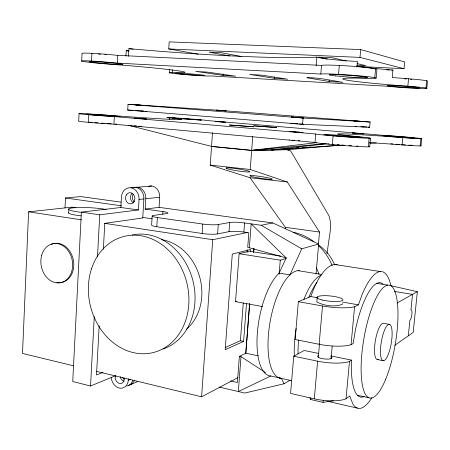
<?xml version="1.0" encoding="UTF-8"?>
<svg xmlns="http://www.w3.org/2000/svg" width="450" height="450" viewBox="0 0 450 450"><rect width="100%" height="100%" fill="white"/><g stroke="black" fill="none" stroke-linecap="round" stroke-linejoin="round"><path stroke-width="0.67" d="M72.225 207.135L28.609 211.826L22.5 353.447L73.575 365.816M64.997 207.804L65.469 197.994L80.707 196.594L121.078 202.134M68.642 213.053L68.844 208.884M79.076 113.574L78.705 120.999A24.306 0.681 4 0 0 88.504 122.327A24.306 0.681 4 0 0 113.079 124.127L314.983 142.442A27.613 0.9 4.5 0 0 346.899 145.755A27.613 0.9 4.5 0 0 369.236 146.441M81.692 61.127L82.074 53.567A24.553 1.131 4.7 0 1 92.047 53.336A24.553 1.131 4.7 0 1 116.871 55.288L321.553 65.396A27.934 1.496 4 0 1 350.409 66.116A27.934 1.496 4 0 1 376.954 69.367L376.144 78.047M120.847 207.484L121.438 197.089A10.553 8.797 83.2 0 1 130.849 187.791A10.553 8.797 83.2 0 1 139.039 199.451L138.414 209.947L120.847 207.484L81.377 212.119L72.737 381.521L90.534 386.004L115.875 375.581M88.38 122.316L88.774 114.722M91.53 61.065L91.924 53.331M90.534 386.004L94.269 316.547M97.481 256.911L99.742 214.813L138.414 209.947M99.186 325.817L96.502 374.94L102.994 372.364M103.365 249.328L104.782 223.357L142.734 217.991L143.882 198.934A10.457 8.747 83.2 0 0 132.306 187.734M113.951 124.172L114.367 116.601L113.496 116.55A24.334 0.484 4.1 0 1 79.234 113.732A24.334 0.484 4.1 0 1 105.587 115.059L106.543 115.133A61.026 1.108 4.1 0 0 171.894 119.407A61.026 1.108 4.1 0 0 169.504 117.951L168.992 117.9A20.604 0.36 4.2 0 1 181.789 118.333A20.604 0.36 4.2 0 1 207.585 120.578L382.641 135.287A23.383 0.444 4.5 0 1 418.978 138.251A23.383 0.444 4.5 0 1 403.774 137.706L402.784 137.627A71.983 1.513 4.5 0 0 341.19 133.813A71.983 1.513 4.5 0 0 362.902 137.143L363.746 137.227A27.652 0.636 4.4 0 1 354.493 137.509A27.652 0.636 4.4 0 1 315.714 134.004L114.367 116.601M117.321 63.096L116.443 63.006A24.525 0.922 4.7 0 0 81.877 60.868A24.525 0.922 4.7 0 0 108.332 64.102L109.294 64.176A61.464 2.115 4.6 0 1 175.005 70.346A61.464 2.115 4.6 0 1 172.378 72.585L171.861 72.568A20.745 0.681 4.4 0 0 184.635 74.548A20.745 0.681 4.4 0 0 210.667 75.915L387.304 86.248A23.563 0.849 3.9 0 0 423.973 88.549A23.563 0.849 3.9 0 0 408.825 86.276L407.824 86.203A72.602 2.902 3.9 0 1 345.971 79.976A72.602 2.902 3.9 0 1 368.314 78.413L369.174 78.441A27.9 1.226 4 0 0 360.09 75.876A27.9 1.226 4 0 0 320.816 74.047L117.321 63.096L117.742 55.389M125.933 56.076L126.231 50.732L128.869 50.822M128.503 56.334L128.942 48.628L138.392 49.483A190.153 13.067 4.8 0 0 312.182 57.358L316.856 57.094L317.846 57.426A34.436 2.177 3.9 0 0 352.046 61.155L357.441 61.459L356.94 67.022M127.721 110.036L128.047 104.304L217.98 110.228L370.125 122.046L369.641 127.254L302.552 124.324L127.721 110.036L133.296 110.346M111.251 377.381A10.328 8.286 70.7 0 0 119.745 388.147A10.328 8.286 70.7 0 0 128.278 380.211L128.357 378.883M316.046 274.022L318.651 244.058L272.829 222.958L261.169 225.27L244.575 222.953A11.188 1.463 4.3 0 0 229.686 222.491L218.284 224.528A11.351 1.502 4 0 1 202.781 224.061L157.359 217.547A11.092 1.423 3.6 0 1 153.906 215.364L166.416 213.615A10.727 1.327 3.6 0 0 162.956 211.579L145.164 209.098L145.794 198.731A10.423 8.724 83.2 0 0 135.349 187.273M152.19 215.955L151.627 225.067A11.081 1.53 3.6 0 0 156.786 226.749L202.123 233.494A11.334 1.62 4 0 0 217.614 233.91L229.016 231.649A11.177 1.575 4.3 0 1 243.883 232.059L248.822 232.774L247.714 247.326L286.155 257.906L279.157 273.094A54.292 20.689 -79.6 0 0 257.394 332.471A54.292 20.689 -79.6 0 0 270.782 375.992L281.368 378.338L284.079 383.76L289.997 380.194M156.786 226.749L157.359 217.547M198.197 54.186L168.739 48.943L169.183 41.884L360.692 49.562L404.674 61.926L404.016 68.692L357.795 66.426M145.164 209.098L159.081 207.349L159.716 197.246A10.153 8.572 83.3 0 0 148.388 186.379M169.312 72.714L169.515 69.491M162.787 214.256L162.956 211.579M169.425 119.239L169.504 117.951M172.378 72.585L172.541 69.969M202.123 233.494L202.781 224.061M318.369 245.301L319.522 232.054L287.291 181.98L250.065 177.739L210.234 165.116L211.534 146.486L212.929 146.469M212.49 132.773L211.539 146.391L251.685 150.345L289.935 149.529L334.631 145.581M223.054 75.347L195.694 71.392L207.861 72.152L235.637 76.207L223.054 75.347L223.149 73.997M96.728 371.424L201.594 396.816L212.749 239.704L247.674 232.431M217.614 233.91L218.284 224.528M229.016 231.649L229.686 222.491M262.474 306.574L235.524 301.613L239.124 253.716L249.114 251.201L280.642 256.078M243.883 232.059L244.575 222.953M287.291 181.98L250.228 169.487L251.674 150.441L288.338 149.698L290.126 150.615L291.094 151.656L328.714 215.291A20.053 7.11 -82.1 0 1 329.934 233.376L326.976 253.502M324.709 143.797L251.685 150.345L252.737 136.423M225.101 347.58L240.401 340.729L243.287 302.912M247.134 252.495L247.348 249.694M258.188 355.826L245.846 353.211L239.394 356.321L237.398 382.478L230.558 380.908M239.394 356.321L241.003 356.664L238.331 391.551L270.782 375.992M249.362 247.579L251.173 223.875L286.155 257.906M250.493 251.578L250.65 249.491L232.29 254.059L225.203 349.706L243.591 341.381L246.482 303.789M245.745 353.368L249.581 303.666M253.536 252.562L253.856 248.361M245.846 353.211L249.671 303.677M253.665 252.045L253.935 248.558M274.528 78.323L249.576 74.43L262.389 75.229L287.623 79.211L274.528 78.323L274.641 76.927M279.135 274.162L280.277 260.179L286.239 258.429M285.238 228.713L285.356 227.317L250.065 177.739M302.552 124.324L303.081 118.007L370.125 122.046M316.136 65.649L316.856 57.094M318.589 353.419L304.172 350.483L293.732 356.203L290.582 393.424L314.303 398.846A25.965 8.016 6.4 0 0 346.005 398.829L349.751 395.989L352.811 403.948A69.379 19.963 -80.2 0 0 371.88 397.676M317.655 297.754L310.742 296.55L298.344 301.686L295.144 339.525L319.123 344.289A26.173 6.531 5.9 0 0 351.051 344.739L353.149 343.463L355.478 329.704A58.022 16.684 -80.2 0 1 383.029 284.046M314.994 142.487L315.703 133.982M320.799 74.098L321.536 65.458M329.079 81.472L307.406 77.85A7.554 0.292 4.1 0 1 311.535 77.766A7.554 0.292 4.1 0 1 321.368 78.643L342.81 82.333L329.079 81.472L329.197 80.106M330.947 355.933L351.546 360.129L351.478 360.923A58.022 16.684 -80.2 0 0 364.23 396.456M317.183 297.073L316.851 301.978C324.281 305.91 334.614 307.271 342.495 304.262L342.36 303.536M332.353 144.562L333.118 135.866M338.518 74.323L339.294 65.441M333.399 400.748L323.044 402.362L310.719 399.532L310.838 398.16M314.303 398.846L317.632 361.176L293.732 356.203M319.123 344.289L322.509 305.983L298.344 301.686M318.279 357.733L319.511 343.811M323.044 402.362L323.229 400.286M331.059 358.678L332.196 346.112M404.016 68.692L359.978 57.392L360.692 49.562M368.336 146.841L369.135 138.268M374.782 77.636L375.593 68.889M346.005 398.829L349.487 361.479L351.546 360.129M351.051 344.739L354.589 306.759L358.425 304.847L362.351 293.912A69.379 19.963 -80.2 0 1 390.949 285.733M369.737 146.717L370.53 138.212M356.726 66.172A72.782 4.191 3.7 0 0 383.653 69.278L392.94 70.087L392.231 77.524L409.551 78.862A23.586 1.041 3.9 0 1 427.5 81.09L426.769 88.341M369.231 142.611A71.899 2.132 4.6 0 1 402.069 144.911L402.784 137.627M407.824 86.203L408.549 78.795M420.131 145.901L420.857 138.724M425.959 88.065L426.696 80.764M420.969 145.806L421.689 138.673M390.099 285.531L417.353 291.696L413.173 332.449L408.302 335.869L409.882 320.332A5.327 1.35 -80.9 0 0 411.885 314.207A5.327 1.35 -80.9 0 0 410.94 309.966L412.532 294.351L397.029 303.036M310.742 296.55L314.938 285.952A67.731 22.646 -79.9 0 1 337.354 264.786M318.651 244.058L301.725 248.805L289.957 274.871L279.157 273.094M289.192 139.725L289.564 139.86M394.762 345.308L408.308 335.818M417.353 291.696L412.526 294.401L394.526 291.454M201.594 396.816L237.954 377.623M130.213 384.806L137.796 381.482M128.278 380.211L130.68 379.181M235.524 301.613L236.779 301.168M318.757 355.157C312.114 358.734 337.089 361.311 330.941 356.377M284.079 383.76L244.772 393.058L219.279 387.084M251.685 150.345L316.699 142.639M342.787 145.136L271.693 149.917L326.779 143.764M139.039 199.451L143.882 198.934M145.794 198.731L159.716 197.246M336.032 145.457L339.519 145.148M130.804 187.785L135.697 187.374M137.632 187.211L151.712 186.024M271.693 149.917L287.066 148.742M289.164 148.579L293.361 148.258M296.156 148.044L298.952 147.831M302.445 147.566L305.241 147.352M309.437 147.032L310.832 146.925M369.973 143.308L376.245 142.886M212.923 146.374L211.539 146.391L128.368 125.302M386.752 69.868L389.503 69.969M391.567 70.043L392.94 70.087M168.739 48.943L359.978 57.392M357.058 65.205L365.732 65.627L357.002 63.568M145.71 111.369L146.498 111.375M135.388 110.464L138.87 110.655M298.147 140.642L299.649 140.726M293.366 123.379L290.908 123.266L297.793 123.862M138.381 110.728L135.242 110.554L143.505 111.229M299.363 123.975L303.193 124.177L301.984 124.048M360.861 126.692L363.797 126.872L362.526 126.731M141.272 126.405L138.639 126.214M295.29 123.508L297.928 123.705M357.311 121.129L364.281 121.629L353.824 120.831L356.085 121.028M141.249 110.931L144.034 111.15M128.047 104.304L303.081 118.007M402.069 144.911L403.059 144.984A23.355 0.624 4.6 0 0 420.21 145.581M362.632 126.692L366.84 127.029M368.241 127.142L369.641 127.254M355.607 126.287L356.833 126.388M126.231 50.732L128.891 50.962M294.739 140.389L292.089 140.153M136.682 126.051L134.083 125.752M286.47 149.197L289.935 149.529M284.856 149.361L288.338 149.698M287.319 149.664L288.709 149.794M286.993 149.737L289.074 149.94M287.353 149.923L288.743 150.053M211.534 146.486L251.674 150.441M210.234 165.116L250.228 169.487M159.081 207.349L272.829 222.958M285.356 227.317L319.522 232.054M65.469 197.994L121.511 205.802M71.752 207.186L75.808 207.771M142.431 217.401L152.072 218.79M128.942 48.628L131.805 49.044A30.262 1.643 4.8 0 1 133.178 49.286M81.377 212.119L99.742 214.813M28.609 211.826L81.416 219.825M104.349 223.296L212.749 239.704M334.744 264.488L380.312 271.536M239.124 253.716L280.277 260.179M298.052 270.669L321.981 274.528M376.734 283.354L387.782 285.131M342.529 302.079L358.425 304.847M389.509 324.399A18.439 5.012 -80.3 0 0 380.464 350.46A18.439 5.012 -80.3 0 0 388.873 352.777A18.439 5.012 -80.3 0 0 389.509 324.399L383.647 323.336A18.383 5.107 -80.3 0 0 375.154 341.994A18.383 5.107 -80.3 0 0 378.298 359.392M229.742 56.019L209.154 52.183L221.338 52.729L241.172 56.498M129.099 125.308L131.85 125.859M377.376 359.55L383.237 360.731M240.401 340.729L243.591 341.381M279.219 377.916L291.532 380.638M357.384 395.229L368.994 397.8M327.234 59.119L318.403 57.099L332.156 57.718L346.258 61.037M327.465 401.282L357.412 408.116M261.169 225.27L301.725 248.805M241.003 356.664L265.528 372.583M309.971 397.676L310.719 399.532M133.566 202.933A5.58 4.663 83.2 0 1 132.019 193.416M132.632 380.632A10.237 8.241 70.6 0 1 126.742 386.066M124.099 381.296A5.462 4.393 70.6 0 1 120.195 376.673M124.228 378.034A5.507 4.416 70.7 0 1 119.261 383.372A5.507 4.416 70.7 0 1 115.481 375.531M98.387 54.107A16.999 0.782 4.7 0 1 100.44 54.231M104.833 54.551A16.999 0.782 4.7 0 1 106.116 54.652M404.702 78.84A16.329 0.72 3.9 0 1 406.558 78.975M410.507 79.296A16.329 0.72 3.9 0 1 411.801 79.408M357.941 146.076A19.114 0.619 4.5 0 1 356.715 146.031M351.585 145.766A19.114 0.619 4.5 0 1 348.964 145.597M344.829 145.311A19.114 0.619 4.5 0 1 342.281 145.114M339.12 144.861A19.114 0.619 4.5 0 1 337.247 144.697M333.45 144.349A19.114 0.619 4.5 0 1 332.184 144.231M329.046 143.904A19.114 0.619 4.5 0 1 327.876 143.769M116.612 124.02A16.824 0.472 4 0 1 115.526 123.981M111.201 123.778A16.824 0.472 4 0 1 106.881 123.525M104.372 123.356A16.824 0.472 4 0 1 101.177 123.131M98.038 122.895A16.824 0.472 4 0 1 94.804 122.631M92.211 122.394A16.824 0.472 4 0 1 89.702 122.147M412.695 145.288A16.166 0.433 4.6 0 1 408.791 145.136M405.343 144.928A16.166 0.433 4.6 0 1 401.344 144.653M399.532 144.518A16.166 0.433 4.6 0 1 395.865 144.225M392.861 143.972A16.166 0.433 4.6 0 1 390.864 143.792M293.344 232.262A54.068 48.69 69.6 0 1 313.774 241.622M318.617 245.734A54.068 48.69 69.6 0 1 332.162 265.511M316.384 267.829A56.227 50.152 70.1 0 1 318.999 274.224M281.171 378.326A54.608 20.211 -79.7 0 1 269.955 322.673A54.608 20.211 -79.7 0 1 299.379 270.697M134.336 380.385A10.204 8.224 70.6 0 1 128.655 385.228M134.415 202.016A5.558 4.652 83.2 0 1 133.161 194.276M123.975 379.277A5.439 4.388 70.6 0 1 122.636 377.404M354.589 306.759A26.319 5.468 5.6 0 1 322.509 305.983M349.487 361.479A26.111 6.992 6.1 0 1 317.632 361.176M318.679 245.087A43.133 39.111 69.2 0 1 334.721 264.954M294.345 356.653A55.356 19.058 -79.9 0 1 296.145 328.629M303.896 299.385A55.356 19.058 -79.9 0 1 321.019 275.304M298.041 353.919A55.468 18.883 -79.9 0 1 298.637 339.846M308.739 297.45A55.468 18.883 -79.9 0 1 317.014 282.465M51.255 244.417A19.851 15.722 79.1 0 1 73.524 261.113A19.851 15.722 79.1 0 1 56.807 282.454M161.494 239.642A49.877 41.861 75.3 0 1 199.716 277.11A49.877 41.861 75.3 0 1 186.446 329.276M81.157 215.854A21.218 2.717 3 0 1 68.676 212.338M81.337 212.321A21.229 2.638 3.1 0 1 72.945 207.861A21.229 2.638 3.1 0 1 106.228 209.526M132.227 234.939A59.164 49.196 75.4 0 1 133.554 234.681M134.218 234.574A59.164 49.196 75.4 0 1 192.915 280.761A59.164 49.196 75.4 0 1 163.097 348.998M302.912 132.48L289.828 131.518L302.912 132.48M303.705 117.962L291.414 117.039L303.705 117.962M276.654 127.547L253.907 125.865L276.654 127.547M226.665 167.889L226.102 168.069A12.347 1.029 8.7 0 0 231.48 169.796L237.251 170.843A11.857 0.984 8.7 0 0 247.838 172.013L249.868 171.827A12.341 1.029 8.7 0 0 244.676 170.106L238.77 169.031A11.869 0.99 8.7 0 0 228.009 167.85L226.665 167.889M253.586 126.782L229.511 125.004L253.586 126.782M250.453 175.562L249.846 175.703A11.672 0.917 8.6 0 0 254.649 177.249L260.066 178.222A11.216 0.883 8.6 0 0 270.208 179.376L272.273 179.246A11.672 0.917 8.6 0 0 267.626 177.705L262.102 176.709A11.222 0.883 8.6 0 0 251.797 175.551L250.453 175.562M225.591 122.248L215.303 121.489L225.591 122.248M201.279 120.111L172.834 118.007L201.279 120.111M146.537 119.014L134.421 118.119L146.537 119.014M363.504 133.875L352.373 132.992L363.504 133.875M226.08 110.891L216.422 110.166L226.08 110.891M146.959 105.699L135.574 104.844L146.959 105.699M126.309 194.912A5.625 4.691 83.2 0 0 129.87 203.839A5.625 4.691 83.2 0 0 134.438 196.031A5.625 4.691 83.2 0 0 126.309 194.912M335.582 75.921A19.311 0.849 4 0 0 367.189 77.67A19.311 0.849 4 0 0 342.141 74.942A19.311 0.849 4 0 0 335.582 75.921M95.012 62.595A16.976 0.641 4.7 0 0 122.647 64.479A16.976 0.641 4.7 0 0 100.378 61.943A16.976 0.641 4.7 0 0 95.012 62.595M182.672 74.149A14.361 0.472 4.4 0 0 204.322 75.426A14.361 0.472 4.4 0 0 183.026 73.356A14.361 0.472 4.4 0 0 182.672 74.149M391.781 86.361A16.307 0.591 3.9 0 0 418.95 87.964A16.307 0.591 3.9 0 0 398.891 85.86A16.307 0.591 3.9 0 0 391.781 86.361M93.679 114.953A16.841 0.332 4.1 0 0 119.959 116.595A16.841 0.332 4.1 0 0 95.996 114.542A16.841 0.332 4.1 0 0 93.679 114.953M332.286 135.562A19.136 0.439 4.4 0 0 362.002 137.531A19.136 0.439 4.4 0 0 334.614 134.977A19.136 0.439 4.4 0 0 332.286 135.562M390.088 136.457A16.183 0.309 4.5 0 0 414.461 138.105A16.183 0.309 4.5 0 0 390.431 135.951A16.183 0.309 4.5 0 0 390.088 136.457M322.554 300.077A12.982 2.655 5.6 0 0 342.877 300.049A12.982 2.655 5.6 0 0 324.602 295.667A12.982 2.655 5.6 0 0 322.554 300.077M385.419 379.856A57.268 15.936 -80.3 0 0 391.748 286.447A57.268 15.936 -80.3 0 0 361.479 358.504A57.268 15.936 -80.3 0 0 385.419 379.856M41.709 255.184A19.884 15.739 79.1 0 0 59.799 282.842A19.884 15.739 79.1 0 0 68.743 251.572A19.884 15.739 79.1 0 0 41.709 255.184M91.631 268.436A59.884 49.584 75.5 0 0 146.694 353.632A59.884 49.584 75.5 0 0 177.621 261.382A59.884 49.584 75.5 0 0 91.631 268.436"/></g></svg>
